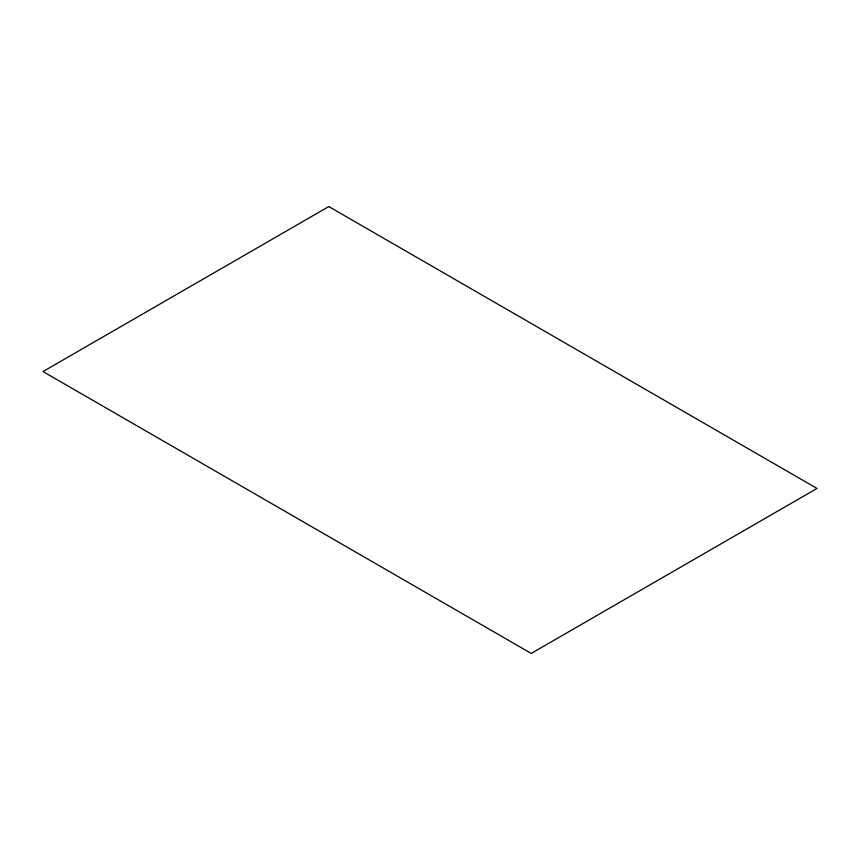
<?xml version="1.0" encoding="UTF-8"?>
<svg xmlns="http://www.w3.org/2000/svg" width="860" height="860" viewBox="0 0 860 860"><rect width="100%" height="100%" fill="white"/><g stroke="black" fill="none" stroke-linecap="round" stroke-linejoin="round"><path stroke-width="1.29" d="M328.789 206.572L43 371.563L531.211 653.428L817 488.437L328.789 206.572"/></g></svg>
